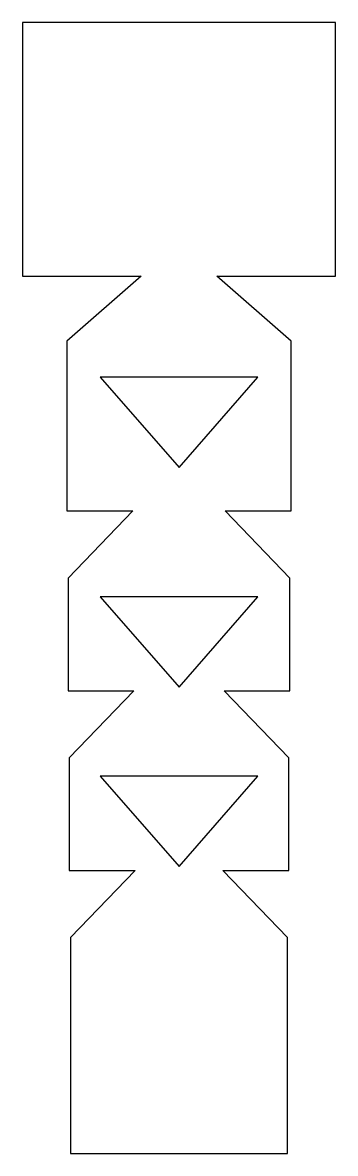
# Model space of a CAD drawing. Extents: x -651 to 651, y 0 to 4701.
import ezdxf

# ---------------------------------------------------------------- set-up
doc = ezdxf.new("R2010")
doc.units = 0
doc.layers.get('0').update_dxf_attribs({"linetype": 'CONTINUOUS'})

msp = doc.modelspace()

# ---------------------------------------------------------------- linework, layer by layer
for p, q in [((650.5, 4701), (-650.5, 4701)), ((-650.5, 4701), (-650.5, 3646.6)), ((650.5, 3646.6), (650.5, 4701)), ((-650.5, 3646.6), (-156.8, 3646.6)), ((-156.8, 3646.6), (-466.3, 3377.3)), ((466.3, 3377.3), (156.8, 3646.6)), ((156.8, 3646.6), (650.5, 3646.6)), ((-466.3, 3377.3), (-466.3, 2671)), ((466.3, 2671), (466.3, 3377.3)), ((327.9, 3227.2), (-327.9, 3227.2)), ((-327.9, 3227.2), (0, 2851.8)), ((0, 2851.8), (327.9, 3227.2)), ((-466.3, 2671), (-192.2, 2671)), ((-192.2, 2671), (-461.3, 2392)), ((461.3, 2392), (192.2, 2671)), ((192.2, 2671), (466.3, 2671)), ((-461.3, 2392), (-461.3, 1923.5)), ((461.3, 1923.5), (461.3, 2392)), ((327.9, 2313.7), (-327.9, 2313.7)), ((-327.9, 2313.7), (0, 1938.3)), ((0, 1938.3), (327.9, 2313.7)), ((-461.3, 1923.5), (-187.2, 1923.5)), ((-187.2, 1923.5), (-456.3, 1644.5)), ((456.3, 1644.5), (187.2, 1923.5)), ((187.2, 1923.5), (461.3, 1923.5)), ((-456.3, 1644.5), (-456.3, 1176.1)), ((456.3, 1176.1), (456.3, 1644.5)), ((327.9, 1568.6), (-327.9, 1568.6)), ((-327.9, 1568.6), (0, 1193.1)), ((0, 1193.1), (327.9, 1568.6)), ((-456.3, 1176.1), (-182.2, 1176.1)), ((-182.2, 1176.1), (-451.3, 897)), ((451.3, 897), (182.2, 1176.1)), ((182.2, 1176.1), (456.3, 1176.1)), ((-451.3, 897), (-451.3, 0)), ((451.3, 0), (451.3, 897)), ((-451.3, 0), (451.3, 0))]:
    msp.add_line(p, q)

doc.saveas('drawing.dxf')
